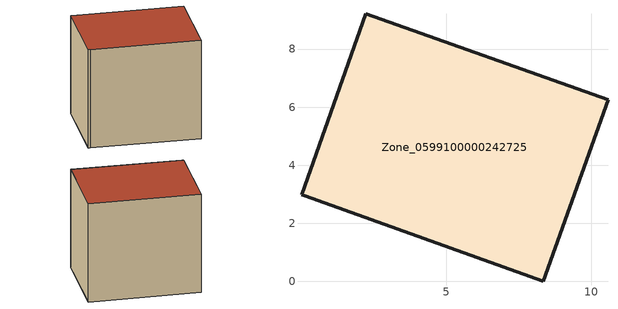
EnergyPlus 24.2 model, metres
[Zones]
Zone_0599100000242725
 floor ground (C_G): 0.01,2.99 2.23,9.22 10.57,6.26 8.34,0 0.13,2.95 z0.3
 wall outside (C_F): 8.34,0 10.57,6.26 2.23,9.22 0.01,2.99 0.13,2.95 8.34,0 z0.3:8.56
 roof outside (C_R): 2.23,9.22 0.01,2.99 0.13,2.95 8.34,0 10.57,6.26 z8.56
[BUILDING]
Pand.0599100000242725: North Axis=0; Terrain=City; Loads Convergence Tolerance Value=0.04; Temperature Convergence Tolerance Value=0.4; Solar Distribution=FullExterior; Maximum Number of Warmup Days=25; Minimum Number of Warmup Days=1
[Site:Location]
Rotterdam.The.Hague.AP_ZH_NLD Design_Conditions: Latitude=51.96; Longitude=4.45; Time Zone=1; Elevation=-4.5
[SITE:GROUNDTEMPERATURE:BUILDINGSURFACE]
18, 18, 18, 18, 18, 18, 18, 18, 18, 18, 18, 18
[MATERIAL] Thermal Absorptance=0.9; Solar Absorptance=0.7; Visible Absorptance=0.7
Name | Roughness | Thickness | Conductivity | Density | Specific Heat
G.TC.1965-1974 | MediumSmooth | 0.15 | 0.882353 | 540 | 1210
F.TC.1965-1974 | Rough | 0.3 | 0.697674 | 1920 | 840
R.TC.1965-1974 | MediumRough | 0.2 | 0.232558 | 1500 | 1000
[CONSTRUCTION]
C_G: G.TC.1965-1974
C_F: F.TC.1965-1974
C_R: R.TC.1965-1974
[ZONE]
Zone_0599100000242725: Type=1; Multiplier=1; Ceiling Height=Autocalculate; Volume=Autocalculate; Floor Area=autocalculate; Part of Total Floor Area=Yes
[ZONEINFILTRATION:DESIGNFLOWRATE]
Infil_Zone_0599100000242725: Zone or ZoneList or Space or SpaceList=Zone_0599100000242725; Schedule=AlwaysOn; Design Flow Rate Calculation Method=Flow/Area; Flow Rate per Floor Area=0.003; Constant Term Coefficient=1; Temperature Term Coefficient=0; Velocity Term Coefficient=0; Velocity Squared Term Coefficient=0
[HVACTEMPLATE:ZONE:IDEALLOADSAIRSYSTEM]
Zone_0599100000242725: Maximum Heating Supply Air Temperature=50; Minimum Cooling Supply Air Temperature=13; Maximum Heating Supply Air Humidity Ratio=0.0156; Minimum Cooling Supply Air Humidity Ratio=0.0077; Heating Limit=NoLimit; Cooling Limit=NoLimit; Dehumidification Control Type=ConstantSensibleHeatRatio; Cooling Sensible Heat Ratio=0.7; Dehumidification Setpoint=60; Humidification Control Type=None; Humidification Setpoint=30; Outdoor Air Method=None; Outdoor Air Flow Rate per Person=0.00944; Outdoor Air Flow Rate per Zone Floor Area=0; Outdoor Air Flow Rate per Zone=0; Demand Controlled Ventilation Type=None; Outdoor Air Economizer Type=NoEconomizer; Heat Recovery Type=None; Sensible Heat Recovery Effectiveness=0.7; Latent Heat Recovery Effectiveness=0.65
[ZONECONTROL:THERMOSTAT]
ThermostatControl_Zone_0599100000242725: Zone or ZoneList=Zone_0599100000242725; Control Type Schedule=DualSetpointControlType; Control 1=Thermostat_Zone_0599100000242725; Temperature Difference Between Cutout And Setpoint=0
[THERMOSTATSETPOINT:DUALSETPOINT]
Thermostat_Zone_0599100000242725: Heating Setpoint Temperature Schedule=HeatingSetpoint_Zone_0599100000242725; Cooling Setpoint Temperature Schedule=CoolingSetpoint_Zone_0599100000242725
[SCHEDULE:COMPACT]
HeatingSetpoint_Zone_0599100000242725: Through: 12/31, For: AllDays, Until: 24:00, 21
CoolingSetpoint_Zone_0599100000242725: Through: 12/31, For: AllDays, Until: 24:00, 24
DualSetpointControlType: Through: 12/31, For: AllDays, Until: 24:00, 4
AlwaysOn: Through: 12/31, For: AllDays, Until: 24:00, 1
